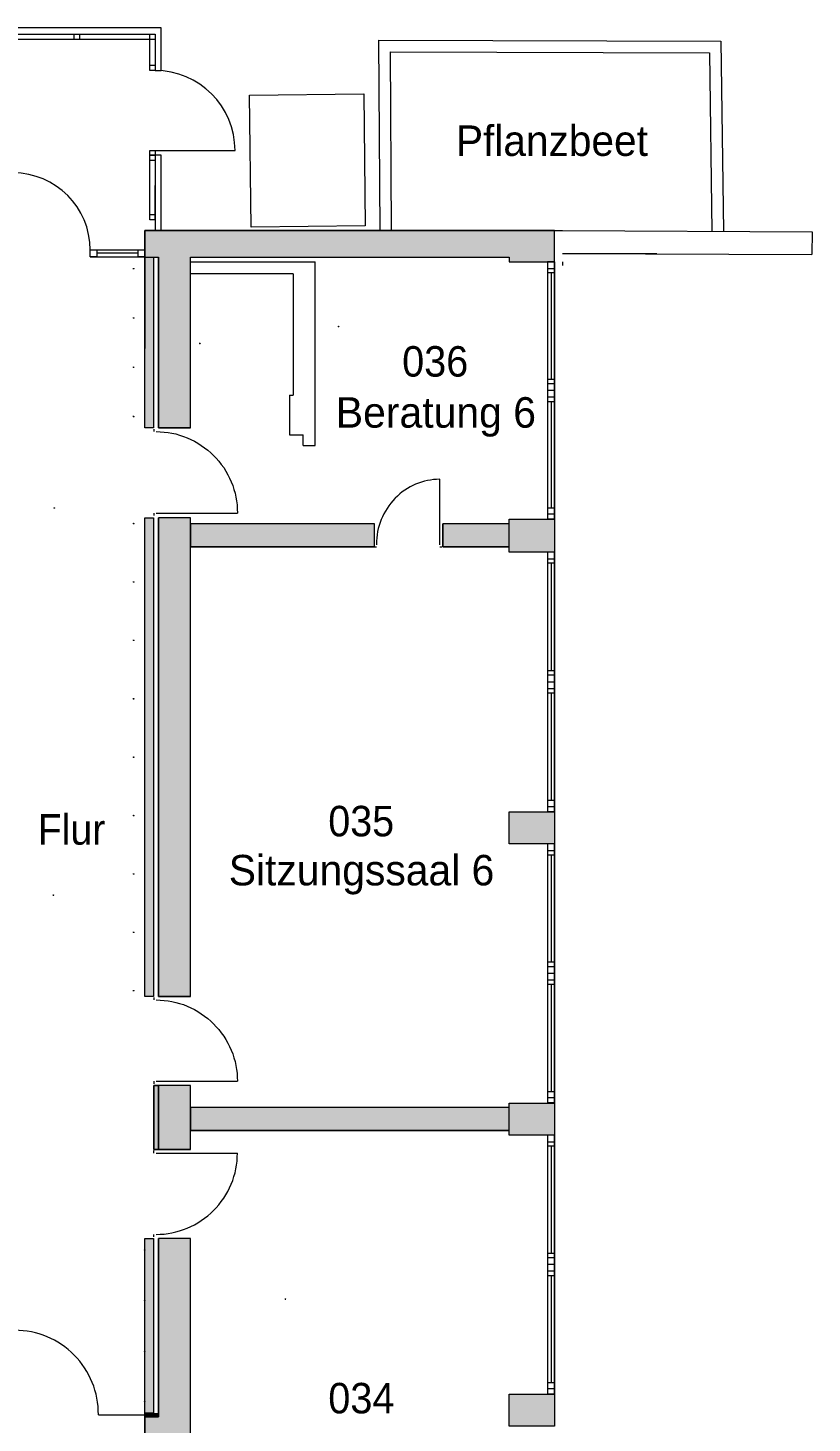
# Model space of a CAD drawing. Header units: inches. Extents: x 50200 to 250609, y 23637 to 115190.
# Drawn here: x 101276 to 111571, y 51720 to 70029 of the extents above; entities that cross this region are included whole.
import ezdxf

# ---------------------------------------------------------------- set-up
doc = ezdxf.new("R2010")
doc.units = ezdxf.units.IN
doc.header["$LTSCALE"] = 200
doc.header["$MEASUREMENT"] = 0
doc.header["$PDMODE"] = 34
doc.header["$PDSIZE"] = 5
doc.linetypes.add('Standardmuster', pattern=[0])
doc.linetypes.add('Volllinie', pattern=[0])
doc.layers.add('Grundebene', color=7, linetype='Continuous')
doc.styles.add('ARIAL', font='arial.ttf', dxfattribs={"height": 0.2})

# ---------------------------------------------------------------- blocks, each defined once
blk = doc.blocks.new('Color_Area-687')
at = {"layer": 'Grundebene', "true_color": 0x000000, "transparency": 33554687}
blk.add_hatch(color=18, dxfattribs=at).paths.add_polyline_path([(102989, 54140), (102989, 51800), (102809, 51800), (102809, 47650), (103409, 47650), (103409, 54140)], flags=0)
at = {"layer": 'Grundebene', "color": 18, "linetype": 'Volllinie', "lineweight": 13, "true_color": 0x000000}
blk.add_lwpolyline([(102989, 54140), (102989, 51800), (102809, 51800), (102809, 47650), (103409, 47650), (103409, 54140), (102989, 54140)], dxfattribs=at)
blk = doc.blocks.new('Color_Area-68F')
at = {"layer": 'Grundebene', "true_color": 0x000000, "transparency": 33554687}
blk.add_hatch(color=18, dxfattribs=at).paths.add_polyline_path([(103409, 56150), (102989, 56150), (102989, 55310), (103409, 55310)], flags=0)
at = {"layer": 'Grundebene', "color": 18, "linetype": 'Volllinie', "lineweight": 13, "true_color": 0x000000}
for p, q in [((103409, 56150), (102989, 56150)), ((102989, 56150), (102989, 55310)), ((103409, 55310), (103409, 56150)), ((102989, 55310), (103409, 55310))]:
    blk.add_line(p, q, dxfattribs=at)
blk = doc.blocks.new('Color_Area-81B')
at = {"layer": 'Grundebene', "true_color": 0x000000, "transparency": 33554687}
blk.add_hatch(color=18, dxfattribs=at).paths.add_polyline_path([(102813, 67370), (102813, 67020), (102989, 67020), (102989, 64781), (103409, 64781), (103409, 67020), (107594, 67020), (107594, 66960), (108189, 66960), (108189, 67370)], flags=0)
at = {"layer": 'Grundebene', "color": 18, "linetype": 'Volllinie', "lineweight": 13, "true_color": 0x000000}
for p, q in [((102813, 67370), (102813, 67020)), ((108189, 67370), (102813, 67370)), ((108189, 66960), (108189, 67370)), ((102813, 67020), (102989, 67020)), ((102989, 67020), (102989, 64781)), ((103409, 64781), (103409, 67020)), ((103409, 67020), (107594, 67020)), ((107594, 67020), (107594, 66960)), ((107594, 66960), (108189, 66960)), ((102989, 64781), (103409, 64781))]:
    blk.add_line(p, q, dxfattribs=at)
blk = doc.blocks.new('Color_Area-830')
at = {"layer": 'Grundebene', "true_color": 0x000000, "transparency": 33554687}
blk.add_hatch(color=18, dxfattribs=at).paths.add_polyline_path([(103409, 63601), (102989, 63601), (102989, 57320), (103409, 57320)], flags=0)
at = {"layer": 'Grundebene', "color": 18, "linetype": 'Volllinie', "lineweight": 13, "true_color": 0x000000}
for p, q in [((103409, 63601), (102989, 63601)), ((102989, 63601), (102989, 57320)), ((103409, 57320), (103409, 63601)), ((102989, 57320), (103409, 57320))]:
    blk.add_line(p, q, dxfattribs=at)
blk = doc.blocks.new('Color_Area-839')
at = {"layer": 'Grundebene', "true_color": 0x000000, "transparency": 33554687}
blk.add_hatch(color=18, dxfattribs=at).paths.add_polyline_path([(103409, 63220), (105824, 63220), (105824, 63520), (104889, 63520), (104825, 63520), (103409, 63520)], flags=0)
at = {"layer": 'Grundebene', "color": 18, "linetype": 'Volllinie', "lineweight": 13, "true_color": 0x000000}
for p, q in [((104825, 63520), (103409, 63520)), ((103409, 63520), (103409, 63220)), ((104889, 63520), (104825, 63520)), ((105824, 63520), (104889, 63520)), ((105824, 63220), (105824, 63520)), ((103409, 63220), (105824, 63220))]:
    blk.add_line(p, q, dxfattribs=at)
blk = doc.blocks.new('Color_Area-844')
at = {"layer": 'Grundebene', "true_color": 0x000000, "transparency": 33554687}
blk.add_hatch(color=18, dxfattribs=at).paths.add_polyline_path([(103409, 55860), (103409, 55560), (107594, 55560), (107594, 55860)], flags=0)
at = {"layer": 'Grundebene', "color": 18, "linetype": 'Volllinie', "lineweight": 13, "true_color": 0x000000}
for p, q in [((103409, 55860), (103409, 55560)), ((107594, 55860), (103409, 55860)), ((107594, 55560), (107594, 55860)), ((103409, 55560), (107594, 55560))]:
    blk.add_line(p, q, dxfattribs=at)
blk = doc.blocks.new('Color_Area-8AC')
at = {"layer": 'Grundebene', "true_color": 0x000000, "transparency": 33554687}
blk.add_hatch(color=18, dxfattribs=at).paths.add_polyline_path([(106724, 63220), (107594, 63220), (107594, 63520), (106724, 63520)], flags=0)
at = {"layer": 'Grundebene', "color": 18, "linetype": 'Volllinie', "lineweight": 13, "true_color": 0x000000}
for p, q in [((107594, 63520), (106724, 63520)), ((106724, 63520), (106724, 63220)), ((107594, 63220), (107594, 63520)), ((106724, 63220), (107594, 63220))]:
    blk.add_line(p, q, dxfattribs=at)
blk = doc.blocks.new('Color_Area-B82')
at = {"layer": 'Grundebene', "true_color": 0x000000, "transparency": 33554687}
blk.add_hatch(color=18, dxfattribs=at).paths.add_polyline_path([(107594, 63580), (108189, 63580), (108189, 63150), (107594, 63150)], flags=0)
at = {"layer": 'Grundebene', "color": 18, "linetype": 'Volllinie', "lineweight": 13, "true_color": 0x000000}
for p, q in [((107594, 63580), (108189, 63580)), ((107594, 63150), (107594, 63580)), ((108189, 63580), (108189, 63150)), ((108189, 63150), (107594, 63150))]:
    blk.add_line(p, q, dxfattribs=at)
blk = doc.blocks.new('Color_Area-B8B')
at = {"layer": 'Grundebene', "true_color": 0x000000, "transparency": 33554687}
blk.add_hatch(color=18, dxfattribs=at).paths.add_polyline_path([(107594, 55920), (108189, 55920), (108189, 55500), (107594, 55500)], flags=0)
at = {"layer": 'Grundebene', "color": 18, "linetype": 'Volllinie', "lineweight": 13, "true_color": 0x000000}
for p, q in [((107594, 55920), (108189, 55920)), ((107594, 55500), (107594, 55920)), ((108189, 55920), (108189, 55500)), ((108189, 55500), (107594, 55500))]:
    blk.add_line(p, q, dxfattribs=at)
blk = doc.blocks.new('Color_Area-BB8')
at = {"layer": 'Grundebene', "true_color": 0x000000, "transparency": 33554687}
blk.add_hatch(color=18, dxfattribs=at).paths.add_polyline_path([(107594, 52100), (108189, 52100), (108189, 51680), (107594, 51680)], flags=0)
at = {"layer": 'Grundebene', "color": 18, "linetype": 'Volllinie', "lineweight": 13, "true_color": 0x000000}
for p, q in [((107594, 52100), (108189, 52100)), ((107594, 51680), (107594, 52100)), ((108189, 52100), (108189, 51680)), ((108189, 51680), (107594, 51680))]:
    blk.add_line(p, q, dxfattribs=at)
blk = doc.blocks.new('Color_Area-BC1')
at = {"layer": 'Grundebene', "true_color": 0x000000, "transparency": 33554687}
blk.add_hatch(color=18, dxfattribs=at).paths.add_polyline_path([(107594, 59740), (108189, 59740), (108189, 59320), (107594, 59320)], flags=0)
at = {"layer": 'Grundebene', "color": 18, "linetype": 'Volllinie', "lineweight": 13, "true_color": 0x000000}
for p, q in [((107594, 59740), (108189, 59740)), ((107594, 59320), (107594, 59740)), ((108189, 59740), (108189, 59320)), ((108189, 59320), (107594, 59320))]:
    blk.add_line(p, q, dxfattribs=at)
blk = doc.blocks.new('Color_Area-F1E')
at = {"layer": 'Grundebene', "true_color": 0x000000, "transparency": 33554687}
blk.add_hatch(color=18, dxfattribs=at).paths.add_polyline_path([(102846, 51803), (102846, 51847), (102986, 51847), (102986, 51803)], flags=0)
at = {"layer": 'Grundebene', "color": 18, "linetype": 'Volllinie', "lineweight": 13, "true_color": 0x000000}
for p, q in [((102846, 51803), (102846, 51847)), ((102846, 51847), (102986, 51847)), ((102986, 51847), (102986, 51803)), ((102986, 51803), (102846, 51803))]:
    blk.add_line(p, q, dxfattribs=at)
blk = doc.blocks.new('Color_Area-F27')
at = {"layer": 'Grundebene', "true_color": 0xffffff, "transparency": 33554687}
blk.add_hatch(color=7, dxfattribs=at).paths.add_polyline_path([(102809, 51803), (102846, 51803), (102846, 51847), (102809, 51847)], flags=0)
at = {"layer": 'Grundebene', "color": 18, "linetype": 'Volllinie', "lineweight": 13, "true_color": 0x000000}
blk.add_lwpolyline([(102809, 51803), (102846, 51803), (102846, 51847), (102809, 51847), (102809, 51803)], dxfattribs=at)
blk = doc.blocks.new('Color_Area-F2F')
at = {"layer": 'Grundebene', "true_color": 0x000000, "transparency": 33554687}
blk.add_hatch(color=18, dxfattribs=at).paths.add_polyline_path([(102810, 51850), (102810, 54140), (102925, 54140), (102925, 51850)], flags=0)
at = {"layer": 'Grundebene', "color": 18, "linetype": 'Volllinie', "lineweight": 13, "true_color": 0x000000}
for p, q in [((102810, 51850), (102810, 54140)), ((102810, 54140), (102925, 54140)), ((102925, 54140), (102925, 51850)), ((102925, 51850), (102810, 51850))]:
    blk.add_line(p, q, dxfattribs=at)
blk = doc.blocks.new('Color_Area-F3A')
at = {"layer": 'Grundebene', "true_color": 0xffffff, "transparency": 33554687}
blk.add_hatch(color=7, dxfattribs=at).paths.add_polyline_path([(102928, 55310), (102989, 55310), (102989, 56150), (102928, 56150)], flags=0)
at = {"layer": 'Grundebene', "color": 18, "linetype": 'Volllinie', "lineweight": 13, "true_color": 0x000000}
blk.add_lwpolyline([(102928, 55310), (102989, 55310), (102989, 56150), (102928, 56150), (102928, 55310)], dxfattribs=at)
blk = doc.blocks.new('Color_Area-F40')
at = {"layer": 'Grundebene', "true_color": 0x000000, "transparency": 33554687}
blk.add_hatch(color=18, dxfattribs=at).paths.add_polyline_path([(102810, 57320), (102810, 63601), (102925, 63601), (102925, 57320)], flags=0)
at = {"layer": 'Grundebene', "color": 18, "linetype": 'Volllinie', "lineweight": 13, "true_color": 0x000000}
for p, q in [((102810, 57320), (102810, 63601)), ((102810, 63601), (102925, 63601)), ((102925, 63601), (102925, 57320)), ((102925, 57320), (102810, 57320))]:
    blk.add_line(p, q, dxfattribs=at)
blk = doc.blocks.new('Color_Area-F49')
at = {"layer": 'Grundebene', "true_color": 0x000000, "transparency": 33554687}
blk.add_hatch(color=18, dxfattribs=at).paths.add_polyline_path([(102810, 64781), (102810, 67020), (102925, 67020), (102925, 64781)], flags=0)
at = {"layer": 'Grundebene', "color": 18, "linetype": 'Volllinie', "lineweight": 13, "true_color": 0x000000}
for p, q in [((102810, 64781), (102810, 67020)), ((102810, 67020), (102925, 67020)), ((102925, 67020), (102925, 64781)), ((102925, 64781), (102810, 64781))]:
    blk.add_line(p, q, dxfattribs=at)

msp = doc.modelspace()

# ---------------------------------------------------------------- linework, layer by layer
at = {"layer": 'Grundebene', "color": 18, "linetype": 'Volllinie', "lineweight": 13, "true_color": 0x000000}
for p, q in [((103025, 70029), (95865, 70029)), ((95945, 69949), (102945, 69949)), ((99411, 69949), (102945, 69949)), ((101885, 69949), (101955, 69949)), ((101885, 69879), (101885, 69949)), ((101955, 69949), (101955, 69879)), ((102875, 69949), (102945, 69949)), ((102875, 69879), (102875, 69949)), ((102945, 69949), (102945, 69470)), ((102945, 69949), (102945, 69470)), ((102945, 69949), (102945, 69879)), ((103025, 69470), (103025, 70029)), ((102875, 69879), (99371, 69879)), ((101955, 69879), (101885, 69879)), ((102875, 69470), (102875, 69879)), ((102945, 69879), (102875, 69879)), ((105899, 67369), (105885, 69866)), ((105885, 69866), (110371, 69853)), ((110371, 69853), (110406, 67360)), ((106049, 67370), (106036, 69715)), ((106036, 69715), (110224, 69703)), ((110224, 69703), (110256, 67358)), ((102875, 69540), (102945, 69540)), ((102875, 69470), (102875, 69540)), ((102945, 69470), (102875, 69470)), ((102945, 69540), (102945, 69470)), ((102945, 69470), (103025, 69470)), ((104185, 69146), (105685, 69163)), ((104205, 67416), (104185, 69146)), ((105685, 69163), (105705, 67433)), ((102875, 67509), (102875, 68420)), ((102875, 68420), (102945, 68420)), ((102875, 68360), (102875, 68420)), ((102945, 68360), (102875, 68360)), ((102875, 68360), (102945, 68360)), ((102875, 68290), (102875, 68360)), ((102945, 68420), (102944, 67509)), ((102945, 68420), (102945, 68360)), ((102945, 68420), (103995, 68420)), ((102945, 68360), (102945, 67369)), ((103025, 68360), (102945, 68360)), ((102945, 68360), (102945, 68290)), ((103025, 67369), (103025, 68360)), ((102945, 68290), (102875, 68290)), ((102875, 67579), (102945, 67579)), ((102875, 67509), (102875, 67579)), ((102945, 67579), (102945, 67509)), ((102944, 67509), (102875, 67509)), ((102945, 67509), (102875, 67509)), ((105705, 67433), (104205, 67416)), ((102813, 67370), (102813, 67020)), ((108189, 67370), (102813, 67370)), ((102813, 67370), (108294, 67370)), ((102813, 67020), (102813, 67370)), ((102945, 67369), (103025, 67369)), ((108189, 66960), (108189, 67370)), ((108294, 67370), (111571, 67355)), ((111571, 67355), (111569, 67055)), ((102094, 67116), (102809, 67116)), ((102094, 67116), (102179, 67116)), ((102094, 67026), (102094, 67116)), ((102094, 67026), (102809, 67026)), ((102179, 67026), (102094, 67026)), ((102179, 67116), (102179, 67026)), ((102724, 67071), (102179, 67071)), ((102724, 67116), (102809, 67116)), ((102724, 67026), (102724, 67116)), ((102809, 67026), (102724, 67026)), ((102809, 67116), (102809, 67026)), ((102810, 64781), (102810, 67020)), ((102810, 67020), (102925, 67020)), ((102813, 67020), (102813, 65820)), ((102813, 67020), (102989, 67020)), ((102813, 67020), (102989, 67020)), ((102925, 67020), (102925, 64781)), ((102989, 67020), (102989, 64781)), ((102989, 64781), (102989, 67020)), ((103409, 64781), (103409, 67020)), ((103409, 67020), (107594, 67020)), ((107594, 67020), (107594, 66960)), ((108294, 67068), (109533, 67068)), ((108295, 67070), (111569, 67055)), ((103409, 64781), (103409, 66960)), ((103409, 66960), (105049, 66960)), ((105049, 64551), (105049, 66960)), ((107594, 66960), (108189, 66960)), ((108099, 66960), (108099, 63580)), ((108189, 66960), (108099, 66960)), ((108189, 66868), (108099, 66868)), ((108189, 63580), (108189, 66960)), ((108189, 66960), (108189, 63580)), ((108294, 66960), (108294, 66910)), ((104759, 66800), (103409, 66800)), ((104759, 66800), (104759, 65211)), ((108189, 66814), (108099, 66814)), ((108144, 66814), (108144, 65415)), ((108189, 65415), (108099, 65415)), ((104709, 65211), (104709, 64691)), ((104709, 65211), (104759, 65211)), ((108189, 65357), (108099, 65357)), ((108099, 65318), (108099, 65221)), ((108189, 65269), (108099, 65269)), ((108189, 65182), (108099, 65182)), ((108189, 65124), (108099, 65124)), ((108144, 65124), (108144, 63726)), ((102925, 64781), (102810, 64781)), ((102928, 64765), (102928, 64731)), ((102989, 64781), (103409, 64781)), ((103409, 64781), (102989, 64781)), ((104709, 64691), (104889, 64691)), ((104889, 64551), (104889, 64691)), ((104889, 64551), (105049, 64551)), ((106683, 63247), (106683, 64105)), ((108189, 63726), (108099, 63726)), ((102810, 57320), (102810, 63601)), ((102810, 63601), (102925, 63601)), ((102925, 63601), (102925, 57320)), ((102928, 63663), (102928, 63630)), ((102958, 63663), (104026, 63663)), ((103409, 63601), (102989, 63601)), ((102989, 63601), (102989, 57320)), ((102989, 57320), (102989, 63601)), ((103409, 63601), (102989, 63601)), ((103409, 57320), (103409, 63601)), ((103409, 57320), (103409, 63601)), ((107594, 63580), (108189, 63580)), ((107594, 63150), (107594, 63580)), ((108189, 63648), (108099, 63648)), ((108189, 63580), (108099, 63580)), ((108189, 63580), (108189, 63150)), ((105824, 63520), (103409, 63520)), ((103409, 63520), (103409, 63220)), ((105824, 63520), (103409, 63520)), ((105824, 63220), (105824, 63520)), ((105824, 63220), (105824, 63520)), ((107594, 63520), (106724, 63520)), ((106724, 63520), (106724, 63220)), ((107594, 63520), (106724, 63520)), ((106724, 63220), (106724, 63520)), ((107594, 63220), (107594, 63520)), ((103409, 63220), (105824, 63220)), ((105824, 63220), (103409, 63220)), ((105824, 63220), (105851, 63220)), ((106683, 63220), (106709, 63220)), ((106724, 63220), (107594, 63220)), ((107594, 63220), (106724, 63220)), ((108189, 63150), (107594, 63150)), ((108099, 63150), (108099, 59740)), ((108189, 63150), (108099, 63150)), ((108189, 63058), (108099, 63058)), ((108189, 63003), (108099, 63003)), ((108144, 63003), (108144, 61592)), ((108189, 59740), (108189, 63150)), ((108189, 63150), (108189, 59740)), ((108189, 61592), (108099, 61592)), ((108189, 61533), (108099, 61533)), ((108099, 61494), (108099, 61396)), ((108189, 61445), (108099, 61445)), ((108189, 61357), (108099, 61357)), ((108189, 61298), (108099, 61298)), ((108144, 61298), (108144, 59888)), ((108189, 59888), (108099, 59888)), ((107594, 59740), (108189, 59740)), ((107594, 59320), (107594, 59740)), ((108189, 59809), (108099, 59809)), ((108189, 59740), (108099, 59740)), ((108189, 59740), (108189, 59320)), ((108189, 59320), (107594, 59320)), ((108099, 59320), (108099, 55921)), ((108189, 59320), (108099, 59320)), ((108189, 59228), (108099, 59228)), ((108189, 59174), (108099, 59174)), ((108144, 59174), (108144, 57767)), ((108189, 55920), (108189, 59320)), ((108189, 59320), (108189, 55921)), ((108189, 57767), (108099, 57767)), ((108189, 57708), (108099, 57708)), ((108099, 57669), (108099, 57571)), ((108189, 57620), (108099, 57620)), ((108189, 57532), (108099, 57532)), ((102925, 57320), (102810, 57320)), ((102989, 57320), (103409, 57320)), ((103409, 57320), (102989, 57320)), ((108189, 57474), (108099, 57474)), ((108144, 57474), (108144, 56068)), ((102928, 57306), (102928, 57272)), ((102928, 56205), (102928, 56171)), ((102928, 55310), (102928, 56150)), ((102928, 56150), (102989, 56150)), ((102958, 56205), (104026, 56205)), ((103409, 56150), (102989, 56150)), ((102989, 56150), (102989, 55310)), ((102989, 55310), (102989, 56150)), ((103409, 56150), (102989, 56150)), ((102989, 56150), (102989, 55310)), ((103409, 55310), (103409, 56150)), ((103409, 55310), (103409, 56150)), ((108189, 56068), (108099, 56068)), ((103409, 55860), (103409, 55560)), ((107594, 55860), (103409, 55860)), ((107594, 55860), (103409, 55860)), ((107594, 55920), (108189, 55920)), ((107594, 55500), (107594, 55920)), ((107594, 55560), (107594, 55860)), ((108189, 55989), (108099, 55989)), ((108189, 55921), (108099, 55921)), ((108189, 55920), (108189, 55500)), ((103409, 55560), (107594, 55560)), ((107594, 55560), (103409, 55560)), ((108189, 55500), (107594, 55500)), ((108099, 55500), (108099, 52100)), ((108189, 55500), (108099, 55500)), ((108189, 52100), (108189, 55500)), ((108189, 55500), (108189, 52100)), ((102989, 55310), (102928, 55310)), ((102928, 55264), (102928, 55298)), ((102989, 55310), (103409, 55310)), ((103409, 55310), (102989, 55310)), ((108189, 55408), (108099, 55408)), ((108189, 55353), (108099, 55353)), ((108144, 55353), (108144, 53946)), ((102958, 55264), (104026, 55264)), ((102928, 54163), (102928, 54196)), ((102810, 51850), (102810, 54140)), ((102810, 54140), (102925, 54140)), ((102925, 54140), (102925, 51850)), ((102989, 54140), (102989, 51800)), ((103409, 54140), (102989, 54140)), ((102989, 53151), (102989, 54140)), ((103409, 54140), (102989, 54140)), ((103409, 47650), (103409, 54140)), ((103409, 52060), (103409, 54140)), ((108189, 53946), (108099, 53946)), ((108189, 53888), (108099, 53888)), ((108099, 53849), (108099, 53751)), ((108189, 53800), (108099, 53800)), ((108189, 53712), (108099, 53712)), ((108189, 53653), (108099, 53653)), ((108144, 53653), (108144, 52247)), ((102809, 47650), (102809, 53151)), ((102989, 51800), (102989, 53151)), ((108189, 52247), (108099, 52247)), ((103409, 47650), (103409, 52060)), ((107594, 52100), (108189, 52100)), ((107594, 51680), (107594, 52100)), ((108189, 52168), (108099, 52168)), ((108189, 52100), (108099, 52100)), ((108189, 52100), (108189, 51680)), ((102201, 51830), (102809, 51830)), ((102809, 51803), (102809, 51847)), ((102809, 51847), (102846, 51847)), ((102925, 51850), (102810, 51850)), ((102846, 51803), (102846, 51847)), ((102846, 51847), (102986, 51847)), ((102846, 51847), (102846, 51803)), ((102986, 51847), (102986, 51803)), ((102846, 51803), (102809, 51803)), ((102989, 51800), (102809, 51800)), ((102809, 51800), (102809, 47650)), ((102809, 51800), (102989, 51800)), ((102986, 51803), (102846, 51803))]:
    msp.add_line(p, q, dxfattribs=at)
for points in [[(102958, 64731), (103011, 64730), (103064, 64726), (103116, 64720), (103167, 64711), (103218, 64700), (103268, 64686), (103317, 64669), (103366, 64651), (103414, 64629), (103461, 64605), (103507, 64579), (103552, 64551), (103595, 64520), (103637, 64488), (103676, 64454), (103714, 64419), (103749, 64381), (103783, 64342), (103815, 64301), (103846, 64258), (103874, 64213), (103900, 64166), (103924, 64119), (103946, 64071), (103964, 64022), (103981, 63973), (103995, 63923), (104006, 63873), (104015, 63821), (104021, 63769), (104025, 63717), (104026, 63663)], [(102958, 57272), (103011, 57271), (103064, 57267), (103116, 57261), (103167, 57252), (103218, 57241), (103268, 57227), (103317, 57211), (103366, 57192), (103414, 57170), (103461, 57146), (103507, 57120), (103552, 57092), (103595, 57062), (103637, 57030), (103676, 56996), (103714, 56960), (103749, 56922), (103783, 56883), (103815, 56842), (103846, 56799), (103874, 56754), (103900, 56707), (103924, 56660), (103946, 56612), (103964, 56564), (103981, 56514), (103995, 56464), (104006, 56414), (104015, 56362), (104021, 56311), (104025, 56258), (104026, 56205)], [(102958, 54196), (103011, 54198), (103064, 54201), (103116, 54208), (103167, 54217), (103218, 54228), (103268, 54242), (103317, 54258), (103366, 54277), (103414, 54298), (103461, 54322), (103507, 54349), (103552, 54377), (103595, 54407), (103637, 54439), (103676, 54473), (103714, 54509), (103749, 54546), (103783, 54586), (103815, 54627), (103846, 54670), (103874, 54715), (103900, 54761), (103924, 54809), (103946, 54856), (103964, 54905), (103981, 54954), (103995, 55004), (104006, 55055), (104015, 55106), (104021, 55158), (104025, 55211), (104026, 55264)]]:
    msp.add_lwpolyline(points, dxfattribs=at)
msp.add_lwpolyline([(106683, 64105, 0.202833), (106098, 63857), (106095, 63854, 0.194998), (105851, 63252), (105851, 63247)], format="xyb", dxfattribs=at)
for centre, radius, start in [((102945, 68420), 1050, 0), ((101084, 67116), 1010, 0), ((101105, 51841), 1096, 359.4218)]:
    msp.add_arc(centre, radius, start, 90, dxfattribs=at)
at = {"layer": 'Grundebene', "color": 18, "linetype": 'Standardmuster', "lineweight": 13, "true_color": 0x000000}
for p in [(102664, 66870), (102664, 66223), (105354, 66111), (103534, 65889), (102664, 65577), (102664, 64931), (102664, 64931), (101623, 63730), (102664, 63526), (102664, 62759), (102664, 61993), (102664, 61226), (102664, 60460), (102664, 59694), (102664, 58927), (101611, 58649), (102664, 58161), (102664, 57395), (102810, 53990), (102810, 53990), (102810, 53326), (104658, 53348), (102810, 52663), (102810, 52000), (102810, 52000)]:
    msp.add_point(p, dxfattribs=at)

# ---------------------------------------------------------------- block references
at = {"layer": 'Grundebene'}
for name in ['Color_Area-81B', 'Color_Area-F49', 'Color_Area-F40', 'Color_Area-830', 'Color_Area-B82', 'Color_Area-839', 'Color_Area-8AC', 'Color_Area-BC1', 'Color_Area-F3A', 'Color_Area-68F', 'Color_Area-844', 'Color_Area-B8B', 'Color_Area-687', 'Color_Area-F2F', 'Color_Area-BB8', 'Color_Area-F27', 'Color_Area-F1E']:
    msp.add_blockref(name, (0, 0), dxfattribs=at)

# ---------------------------------------------------------------- texts
at = {"layer": 'Grundebene', "color": 18, "lineweight": 18, "true_color": 0x000000, "style": 'ARIAL'}
for s, width, p in [('Pflanzbeet', 0.953967, (106896, 68349)), ('036', 0.93064, (106189, 65453)), ('Beratung 6', 0.961336, (105318, 64783)), ('Flur', 0.923506, (101404, 59311)), ('035', 0.927697, (105219, 59420)), ('Sitzungssaal 6', 0.959208, (103913, 58776)), ('034', 0.932329, (105219, 51847))]:
    msp.add_text(s, height=400, dxfattribs=dict(at, width=width)).set_placement(p)

doc.saveas('drawing.dxf')
